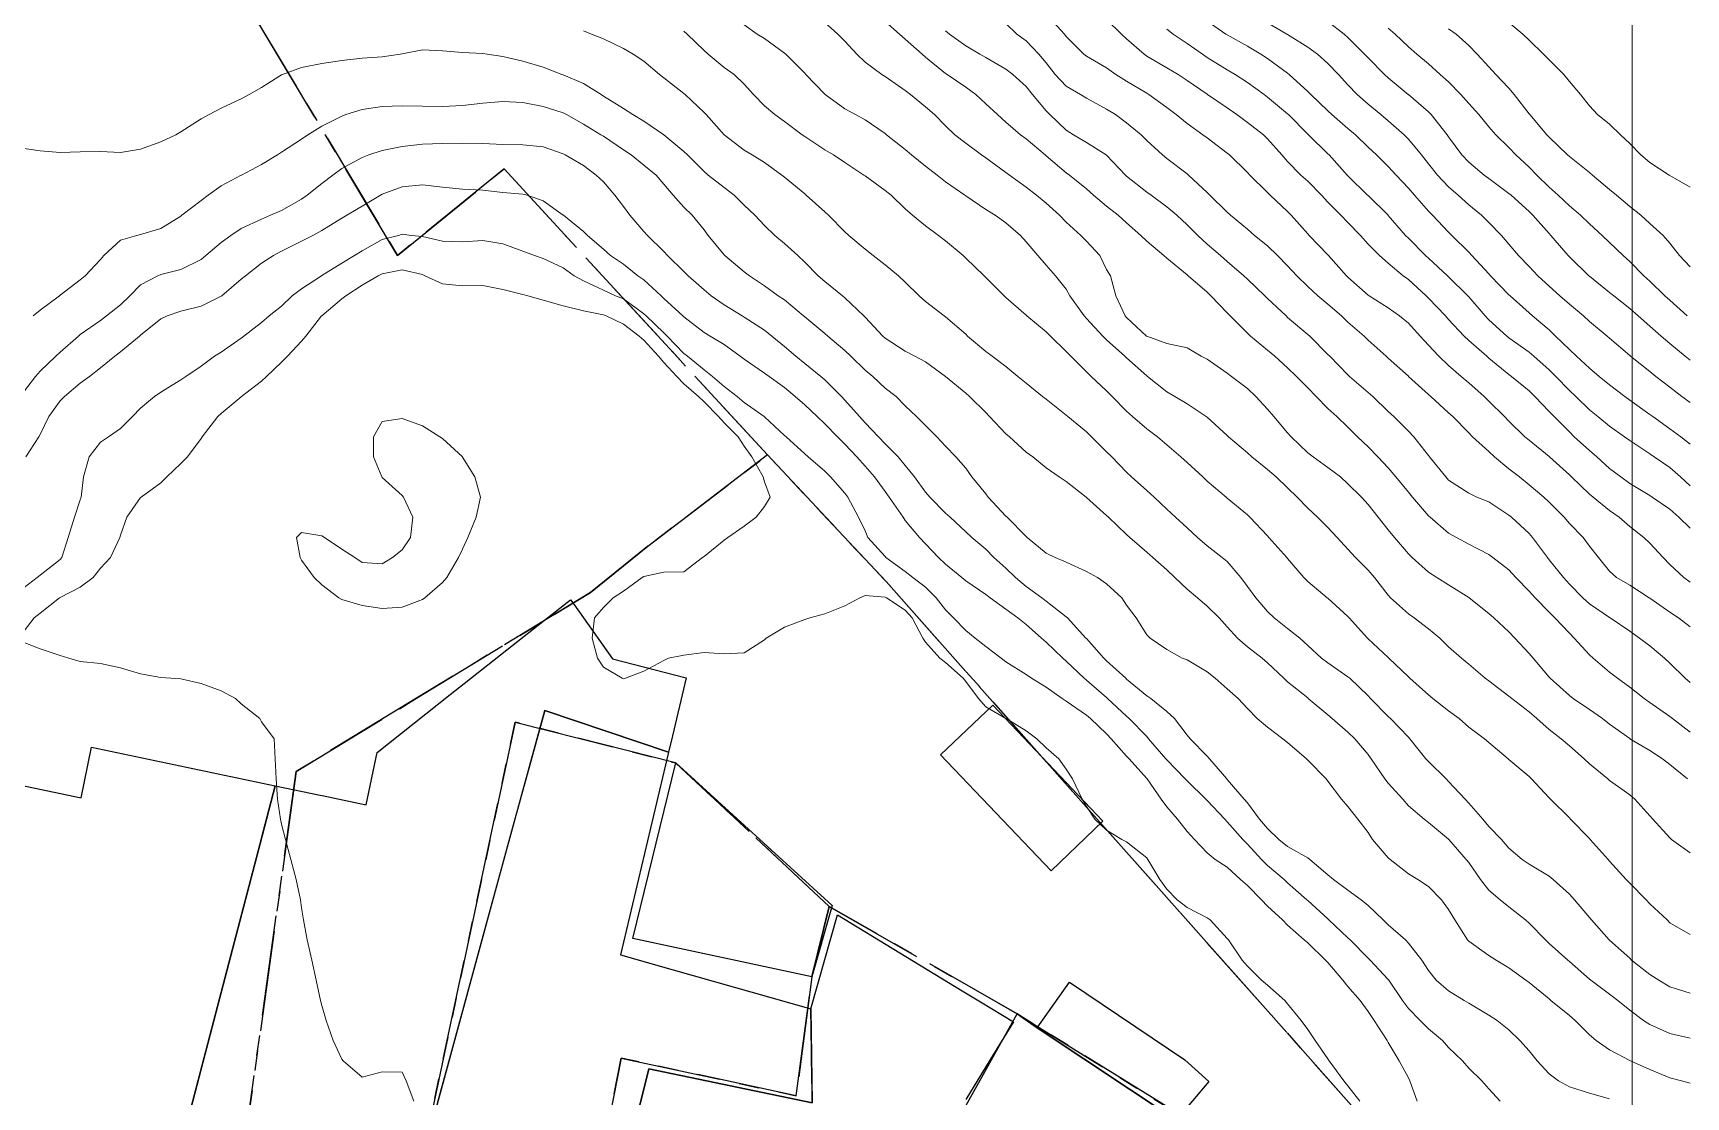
# Model space of a CAD drawing. Header units: centimetres. Extents: x 0 to 642158, y -847 to 649707.
# Drawn here: x 616827.08 to 616868.15, y 621693.85 to 621720.28 of the extents above; entities that cross this region are included whole.
import ezdxf

# ---------------------------------------------------------------- set-up
doc = ezdxf.new("R2010")
doc.units = ezdxf.units.CM
doc.header["$MEASUREMENT"] = 0
doc.linetypes.add('CENTERX2', pattern=[4, 2.5, -0.5, 0.5, -0.5])
doc.layers.add('MEV_grille', color=254, linetype='Continuous', lineweight=9)
doc.layers.add('WAL_topographie 0.5', color=253, linetype='Continuous', lineweight=20)
doc.layers.add('SPW_batiments', color=7, linetype='Continuous')
doc.layers.add('SPW_parcellaire cadastral', color=7, linetype='CENTERX2', lineweight=25, true_color=0xff0542)

# ---------------------------------------------------------------- blocks, each defined once
blk = doc.blocks.new('*U112')
at = {"layer": 'MEV_grille', "transparency": 33554687}
blk.add_lwpolyline([(0, 1825.476), (0, -1825.476)], dxfattribs=at)
blk = doc.blocks.new('*U113')
at = {"layer": 'MEV_grille', "color": 0, "linetype": 'ByBlock', "lineweight": -2, "transparency": 16777216}
blk.add_blockref('*U112', (1500, 0), dxfattribs=at)

msp = doc.modelspace()

# ---------------------------------------------------------------- linework, layer by layer
at = {"layer": 'SPW_batiments'}
for points in [[(616837.791, 621704.12), (616839.283, 621705.296), (616839.972, 621705.839), (616840.433, 621706.202), (616840.51, 621706.093), (616841.477, 621704.73), (616843.304, 621704.258), (616842.931, 621702.681), (616842.869, 621702.42), (616842.868, 621702.416), (616839.789, 621703.45), (616838.944, 621700.358), (616836.352, 621690.871)], [(616830.605, 621692.074), (616831.849, 621696.829), (616832.709, 621700.115), (616832.742, 621700.242), (616833.093, 621701.583), (616834.212, 621701.349), (616834.261, 621701.339), (616835.35, 621701.11), (616835.623, 621702.411), (616837.442, 621703.845), (616837.791, 621704.12)], [(616842.868, 621702.417), (616841.676, 621697.379), (616842.985, 621697.008), (616846.406, 621696.038), (616846.439, 621693.703), (616842.377, 621694.551), (616841.213, 621689.853), (616839.957, 621690.116), (616836.352, 621690.871), (616837.628, 621695.543), (616838.385, 621698.311), (616839.789, 621703.45), (616842.868, 621702.417)], [(616853.659, 621700.701), (616852.376, 621699.468), (616849.626, 621702.35), (616850.926, 621703.584), (616853.659, 621700.701)], [(616832.767, 621700.338), (616831.294, 621694.706), (616830.605, 621692.074), (616826.52, 621692.93), (616817.399, 621694.842), (616819.148, 621703.191), (616828.269, 621701.28), (616828.532, 621702.538), (616833.093, 621701.583), (616832.767, 621700.338)], [(616846.935, 621698.609), (616846.427, 621696.834), (616841.977, 621697.784), (616843.045, 621702.149), (616846.935, 621698.609)], [(616841.741, 621691.982), (616842.377, 621694.551), (616846.439, 621693.703), (616846.433, 621694.111), (616846.431, 621694.228), (616846.421, 621694.983), (616846.406, 621696.038), (616847.069, 621698.379), (616850.167, 621696.488), (616850.615, 621696.215), (616851.437, 621695.714), (616850.854, 621694.767), (616850.251, 621693.787)], [(616855.694, 621694.777), (616856.294, 621694.235), (616855.483, 621693.271), (616852.027, 621695.568), (616852.827, 621696.701), (616855.694, 621694.777)], [(616852.027, 621695.568), (616855.483, 621693.271), (616854.723, 621692.369), (616852.427, 621693.351), (616852.144, 621692.385), (616849.86, 621692.917), (616851.527, 621695.918), (616852.027, 621695.568)]]:
    msp.add_lwpolyline(points, dxfattribs=at)
at = {"layer": 'SPW_parcellaire cadastral'}
for points in [[(616832.229, 621691.909), (616820.011, 621694.313), (616807.906, 621696.915), (616809.227, 621732.234), (616828.226, 621727.97), (616836.133, 621714.753), (616838.782, 621716.903), (616845.324, 621709.799), (616842.355, 621707.528), (616840.926, 621706.383), (616836.606, 621703.754), (616833.615, 621701.934), (616832.229, 621691.909)], [(617026.55, 621695.517), (617027.04, 621693.245), (617027.56, 621690.821), (617028.977, 621680.686), (617026.486, 621672.168), (617025.539, 621667.29), (617024.22, 621660.497), (617023.1, 621654.723), (617022.671, 621652.516), (616942.551, 621668.867), (616865.054, 621684.753), (616865.536, 621687.229), (616848.273, 621706.653), (616845.324, 621709.799), (616838.782, 621716.903), (616836.133, 621714.753), (616828.226, 621727.97), (616809.227, 621732.234)], [(616832.229, 621691.909), (616833.615, 621701.934), (616836.606, 621703.754), (616840.926, 621706.383), (616842.355, 621707.528), (616845.324, 621709.799), (616848.273, 621706.653), (616865.536, 621687.229), (616851.527, 621695.917), (616846.86, 621698.584), (616843.043, 621702.149), (616839.056, 621703.161), (616836.429, 621690.879), (616832.229, 621691.909)], [(616846.86, 621698.584), (616846.427, 621696.833), (616846.042, 621693.882), (616841.688, 621694.815), (616840.737, 621690.001), (616836.429, 621690.879), (616839.056, 621703.161), (616843.043, 621702.149), (616846.86, 621698.584)], [(616846.86, 621698.584), (616851.527, 621695.917), (616865.536, 621687.229), (616865.054, 621684.753), (616848.709, 621688.375), (616840.737, 621690.001), (616841.688, 621694.815), (616846.042, 621693.882), (616846.427, 621696.833), (616846.86, 621698.584)]]:
    msp.add_lwpolyline(points, dxfattribs=at)
at = {"layer": 'WAL_topographie 0.5'}
for points in [[(616868.25, 621702.913), (616867.816, 621703.25), (616867.75, 621703.301), (616867.25, 621703.652), (616867.108, 621703.75), (616866.75, 621704.027), (616866.449, 621704.25), (616866.25, 621704.401), (616865.838, 621704.75), (616865.75, 621704.831), (616865.372, 621705.25), (616865.25, 621705.371), (616864.89, 621705.75), (616864.75, 621705.892), (616864.4, 621706.25), (616864.25, 621706.414), (616863.92, 621706.75), (616863.75, 621706.94), (616863.352, 621707.25), (616863.25, 621707.324), (616862.75, 621707.582), (616862.444, 621707.75), (616862.25, 621707.853), (616861.789, 621708.25), (616861.75, 621708.287), (616861.353, 621708.75), (616861.25, 621708.875), (616860.939, 621709.25), (616860.75, 621709.475), (616860.489, 621709.75), (616860.25, 621709.997), (616859.986, 621710.25), (616859.75, 621710.491), (616859.469, 621710.75), (616859.25, 621710.948), (616858.957, 621711.25), (616858.75, 621711.464), (616858.472, 621711.75), (616858.25, 621711.963), (616857.928, 621712.25), (616857.75, 621712.4), (616857.33, 621712.75), (616857.25, 621712.824), (616856.826, 621713.25), (616856.75, 621713.329), (616856.343, 621713.75), (616856.25, 621713.837), (616855.775, 621714.25), (616855.75, 621714.271), (616855.25, 621714.686), (616855.173, 621714.75), (616854.75, 621715.111), (616854.602, 621715.25), (616854.25, 621715.562), (616854.043, 621715.75), (616853.75, 621715.98), (616853.424, 621716.25), (616853.25, 621716.404), (616852.831, 621716.75), (616852.75, 621716.807), (616852.25, 621717.23), (616852.225, 621717.25), (616851.75, 621717.646), (616851.61, 621717.75), (616851.25, 621718.061), (616851.038, 621718.25), (616850.75, 621718.522), (616850.506, 621718.75), (616850.25, 621718.934), (616849.787, 621719.25), (616849.75, 621719.273), (616849.25, 621719.68), (616849.168, 621719.75), (616848.75, 621720.127), (616848.605, 621720.25), (616848.25, 621720.565)], [(616868.25, 621706.641), (616868.091, 621706.75), (616867.75, 621707.073), (616867.582, 621707.25), (616867.25, 621707.605), (616867.101, 621707.75), (616866.75, 621708.023), (616866.487, 621708.25), (616866.25, 621708.421), (616865.841, 621708.75), (616865.75, 621708.827), (616865.306, 621709.25), (616865.25, 621709.304), (616864.76, 621709.75), (616864.75, 621709.76), (616864.25, 621710.165), (616864.147, 621710.25), (616863.75, 621710.637), (616863.642, 621710.75), (616863.25, 621711.135), (616863.13, 621711.25), (616862.75, 621711.588), (616862.564, 621711.75), (616862.25, 621712.018), (616862.004, 621712.25), (616861.75, 621712.525), (616861.544, 621712.75), (616861.25, 621713.07), (616861.031, 621713.25), (616860.75, 621713.448), (616860.272, 621713.75), (616860.25, 621713.765), (616859.75, 621714.213), (616859.712, 621714.25), (616859.269, 621714.75), (616859.25, 621714.771), (616858.789, 621715.25), (616858.75, 621715.291), (616858.338, 621715.75), (616858.25, 621715.842), (616857.819, 621716.25), (616857.75, 621716.314), (616857.311, 621716.75), (616857.25, 621716.816), (616856.804, 621717.25), (616856.75, 621717.295), (616856.25, 621717.672), (616856.146, 621717.75), (616855.75, 621718.028), (616855.483, 621718.25), (616855.25, 621718.43), (616854.803, 621718.75), (616854.75, 621718.782), (616854.25, 621719.082), (616853.98, 621719.25), (616853.75, 621719.41), (616853.25, 621719.701), (616853.186, 621719.75), (616852.75, 621720.192), (616852.707, 621720.25), (616852.25, 621720.744)], [(616868.25, 621707.976), (616867.971, 621708.25), (616867.75, 621708.448), (616867.309, 621708.75), (616867.25, 621708.79), (616866.75, 621709.092), (616866.527, 621709.25), (616866.25, 621709.463), (616865.936, 621709.75), (616865.75, 621709.905), (616865.374, 621710.25), (616865.25, 621710.368), (616864.872, 621710.75), (616864.75, 621710.878), (616864.391, 621711.25), (616864.25, 621711.386), (616863.809, 621711.75), (616863.75, 621711.793), (616863.25, 621712.203), (616863.198, 621712.25), (616862.75, 621712.643), (616862.635, 621712.75), (616862.25, 621713.165), (616862.175, 621713.25), (616861.75, 621713.694), (616861.693, 621713.75), (616861.25, 621714.156), (616861.124, 621714.25), (616860.75, 621714.559), (616860.529, 621714.75), (616860.25, 621715.035), (616860.059, 621715.25), (616859.75, 621715.571), (616859.572, 621715.75), (616859.25, 621716.079), (616859.094, 621716.25), (616858.75, 621716.596), (616858.579, 621716.75), (616858.25, 621717.09), (616858.108, 621717.25), (616857.75, 621717.653), (616857.648, 621717.75), (616857.25, 621718.055), (616856.989, 621718.25), (616856.75, 621718.421), (616856.263, 621718.75), (616856.25, 621718.758), (616855.75, 621719.102), (616855.527, 621719.25), (616855.25, 621719.416), (616854.75, 621719.706), (616854.687, 621719.75), (616854.25, 621720.137), (616854.123, 621720.25), (616853.75, 621720.616)], [(616868.25, 621710.066), (616868.018, 621710.25), (616867.75, 621710.449), (616867.326, 621710.75), (616867.25, 621710.806), (616866.75, 621711.162), (616866.628, 621711.25), (616866.25, 621711.536), (616865.992, 621711.75), (616865.75, 621711.954), (616865.427, 621712.25), (616865.25, 621712.415), (616864.91, 621712.75), (616864.75, 621712.902), (616864.334, 621713.25), (616864.25, 621713.324), (616863.777, 621713.75), (616863.75, 621713.775), (616863.293, 621714.25), (616863.25, 621714.297), (616862.827, 621714.75), (616862.75, 621714.834), (616862.334, 621715.25), (616862.25, 621715.333), (616861.85, 621715.75), (616861.75, 621715.853), (616861.403, 621716.25), (616861.25, 621716.426), (616860.946, 621716.75), (616860.75, 621716.964), (616860.456, 621717.25), (616860.25, 621717.443), (616859.935, 621717.75), (616859.75, 621717.906), (616859.352, 621718.25), (616859.25, 621718.346), (616858.828, 621718.75), (616858.75, 621718.829), (616858.285, 621719.25), (616858.25, 621719.278), (616857.75, 621719.645), (616857.588, 621719.75), (616857.25, 621719.952), (616856.75, 621720.23), (616856.717, 621720.25), (616856.25, 621720.568)], [(616868.25, 621712.153), (616868.131, 621712.25), (616867.75, 621712.567), (616867.532, 621712.75), (616867.25, 621712.996), (616866.96, 621713.25), (616866.75, 621713.432), (616866.353, 621713.75), (616866.25, 621713.836), (616865.75, 621714.24), (616865.738, 621714.25), (616865.25, 621714.719), (616865.221, 621714.75), (616864.792, 621715.25), (616864.75, 621715.294), (616864.341, 621715.75), (616864.25, 621715.843), (616863.801, 621716.25), (616863.75, 621716.294), (616863.25, 621716.664), (616863.136, 621716.75), (616862.75, 621717.069), (616862.577, 621717.25), (616862.25, 621717.702), (616862.218, 621717.75), (616861.817, 621718.25), (616861.75, 621718.316), (616861.25, 621718.747), (616861.247, 621718.75), (616860.75, 621719.167), (616860.658, 621719.25), (616860.25, 621719.657), (616860.162, 621719.75), (616859.75, 621720.165), (616859.653, 621720.25), (616859.25, 621720.564)], [(616868.25, 621696.43), (616867.75, 621696.588), (616867.47, 621696.75), (616867.25, 621696.891), (616866.796, 621697.25), (616866.75, 621697.298), (616866.25, 621697.743), (616866.242, 621697.75), (616865.797, 621698.25), (616865.75, 621698.305), (616865.382, 621698.75), (616865.25, 621698.891), (616864.846, 621699.25), (616864.75, 621699.335), (616864.25, 621699.636), (616864.077, 621699.75), (616863.75, 621700.027), (616863.568, 621700.25), (616863.25, 621700.569), (616863.099, 621700.75), (616862.75, 621701.152), (616862.658, 621701.25), (616862.25, 621701.688), (616862.186, 621701.75), (616861.75, 621702.181), (616861.685, 621702.25), (616861.285, 621702.75), (616861.25, 621702.786), (616860.806, 621703.25), (616860.75, 621703.302), (616860.311, 621703.75), (616860.25, 621703.817), (616859.793, 621704.25), (616859.75, 621704.285), (616859.25, 621704.633), (616859.092, 621704.75), (616858.75, 621705.065), (616858.554, 621705.25), (616858.25, 621705.491), (616857.919, 621705.75), (616857.75, 621705.907), (616857.457, 621706.25), (616857.25, 621706.526), (616857.085, 621706.75), (616856.75, 621707.147), (616856.626, 621707.25), (616856.25, 621707.54), (616856.008, 621707.75), (616855.75, 621707.984), (616855.467, 621708.25), (616855.25, 621708.454), (616854.93, 621708.75), (616854.75, 621708.911), (616854.374, 621709.25), (616854.25, 621709.368), (616853.879, 621709.75), (616853.75, 621709.878), (616853.374, 621710.25), (616853.25, 621710.37), (616852.789, 621710.75), (616852.75, 621710.783), (616852.25, 621711.18), (616852.159, 621711.25), (616851.75, 621711.581), (616851.547, 621711.75), (616851.25, 621711.993), (616850.905, 621712.25), (616850.75, 621712.366), (616850.297, 621712.75), (616850.25, 621712.794), (616849.75, 621713.227), (616849.714, 621713.25), (616849.25, 621713.607), (616849.091, 621713.75), (616848.75, 621714.085), (616848.584, 621714.25), (616848.25, 621714.52), (616847.951, 621714.75), (616847.75, 621714.907), (616847.346, 621715.25), (616847.25, 621715.343), (616846.845, 621715.75), (616846.75, 621715.835), (616846.289, 621716.25), (616846.25, 621716.28), (616845.75, 621716.693), (616845.679, 621716.75), (616845.25, 621717.063), (616844.948, 621717.25), (616844.75, 621717.371), (616844.25, 621717.746), (616844.246, 621717.75), (616843.803, 621718.25), (616843.75, 621718.307), (616843.282, 621718.75), (616843.25, 621718.777), (616842.75, 621719.164), (616842.639, 621719.25), (616842.25, 621719.575), (616841.984, 621719.75), (616841.75, 621719.894), (616841.25, 621720.131), (616840.953, 621720.25), (616840.75, 621720.333)], [(616868.25, 621697.883), (616867.75, 621698.175), (616867.681, 621698.25), (616867.25, 621698.65), (616867.16, 621698.75), (616866.75, 621699.159), (616866.662, 621699.25), (616866.25, 621699.708), (616866.211, 621699.75), (616865.769, 621700.25), (616865.75, 621700.27), (616865.281, 621700.75), (616865.25, 621700.781), (616864.778, 621701.25), (616864.75, 621701.281), (616864.306, 621701.75), (616864.25, 621701.807), (616863.75, 621702.232), (616863.729, 621702.25), (616863.25, 621702.654), (616863.138, 621702.75), (616862.75, 621703.037), (616862.509, 621703.25), (616862.25, 621703.44), (616861.858, 621703.75), (616861.75, 621703.838), (616861.286, 621704.25), (616861.25, 621704.285), (616860.767, 621704.75), (616860.75, 621704.765), (616860.25, 621705.233), (616860.231, 621705.25), (616859.781, 621705.75), (616859.75, 621705.787), (616859.25, 621706.237), (616859.232, 621706.25), (616858.75, 621706.658), (616858.655, 621706.75), (616858.25, 621707.228), (616858.231, 621707.25), (616857.782, 621707.75), (616857.75, 621707.785), (616857.312, 621708.25), (616857.25, 621708.31), (616856.75, 621708.725), (616856.72, 621708.75), (616856.25, 621709.15), (616856.147, 621709.25), (616855.75, 621709.614), (616855.599, 621709.75), (616855.25, 621710.052), (616855.018, 621710.25), (616854.75, 621710.445), (616854.395, 621710.75), (616854.25, 621710.882), (616853.892, 621711.25), (616853.75, 621711.393), (616853.366, 621711.75), (616853.25, 621711.858), (616852.859, 621712.25), (616852.75, 621712.367), (616852.361, 621712.75), (616852.25, 621712.855), (616851.773, 621713.25), (616851.75, 621713.271), (616851.25, 621713.71), (616851.207, 621713.75), (616850.75, 621714.207), (616850.706, 621714.25), (616850.25, 621714.688), (616850.184, 621714.75), (616849.75, 621715.114), (616849.577, 621715.25), (616849.25, 621715.488), (616848.926, 621715.75), (616848.75, 621715.908), (616848.395, 621716.25), (616848.25, 621716.368), (616847.75, 621716.729), (616847.722, 621716.75), (616847.25, 621717.062), (616846.962, 621717.25), (616846.75, 621717.379), (616846.25, 621717.707), (616846.191, 621717.75), (616845.75, 621718.076), (616845.504, 621718.25), (616845.25, 621718.47), (616844.98, 621718.75), (616844.75, 621719.011), (616844.495, 621719.25), (616844.25, 621719.423), (616843.85, 621719.75), (616843.75, 621719.842), (616843.329, 621720.25), (616843.25, 621720.326)], [(616868.25, 621699.911), (616867.792, 621700.25), (616867.75, 621700.286), (616867.328, 621700.75), (616867.25, 621700.837), (616866.88, 621701.25), (616866.75, 621701.357), (616866.25, 621701.714), (616866.206, 621701.75), (616865.75, 621702.123), (616865.617, 621702.25), (616865.25, 621702.569), (616865.047, 621702.75), (616864.75, 621702.98), (616864.441, 621703.25), (616864.25, 621703.416), (616863.817, 621703.75), (616863.75, 621703.806), (616863.25, 621704.183), (616863.16, 621704.25), (616862.75, 621704.605), (616862.574, 621704.75), (616862.25, 621705.03), (616862.029, 621705.25), (616861.75, 621705.478), (616861.391, 621705.75), (616861.25, 621705.848), (616860.808, 621706.25), (616860.75, 621706.314), (616860.406, 621706.75), (616860.25, 621706.936), (616859.938, 621707.25), (616859.75, 621707.459), (616859.478, 621707.75), (616859.25, 621707.992), (616858.994, 621708.25), (616858.75, 621708.479), (616858.486, 621708.75), (616858.25, 621708.977), (616857.965, 621709.25), (616857.75, 621709.44), (616857.363, 621709.75), (616857.25, 621709.849), (616856.78, 621710.25), (616856.75, 621710.28), (616856.25, 621710.733), (616856.229, 621710.75), (616855.75, 621711.068), (616855.449, 621711.25), (616855.25, 621711.366), (616854.767, 621711.75), (616854.75, 621711.762), (616854.25, 621712.209), (616854.206, 621712.25), (616853.75, 621712.657), (616853.655, 621712.75), (616853.25, 621713.187), (616853.191, 621713.25), (616852.838, 621713.75), (616852.75, 621713.913), (616852.482, 621714.25), (616852.25, 621714.515), (616852.042, 621714.75), (616851.75, 621715.095), (616851.609, 621715.25), (616851.25, 621715.563), (616850.987, 621715.75), (616850.75, 621715.898), (616850.25, 621716.233), (616850.226, 621716.25), (616849.75, 621716.584), (616849.541, 621716.75), (616849.25, 621716.969), (616848.902, 621717.25), (616848.75, 621717.384), (616848.285, 621717.75), (616848.25, 621717.78), (616847.75, 621718.124), (616847.513, 621718.25), (616847.25, 621718.393), (616846.76, 621718.75), (616846.75, 621718.759), (616846.279, 621719.25), (616846.25, 621719.279), (616845.785, 621719.75), (616845.75, 621719.778), (616845.25, 621720.139), (616845.068, 621720.25), (616844.75, 621720.483)], [(616868.182, 621701.75), (616867.75, 621702.113), (616867.562, 621702.25), (616867.25, 621702.455), (616866.755, 621702.75), (616866.75, 621702.753), (616866.25, 621703.113), (616866.073, 621703.25), (616865.75, 621703.476), (616865.348, 621703.75), (616865.25, 621703.825), (616864.777, 621704.25), (616864.75, 621704.281), (616864.35, 621704.75), (616864.25, 621704.867), (616863.899, 621705.25), (616863.75, 621705.402), (616863.371, 621705.75), (616863.25, 621705.858), (616862.765, 621706.25), (616862.75, 621706.261), (616862.25, 621706.568), (616861.955, 621706.75), (616861.75, 621706.884), (616861.344, 621707.25), (616861.25, 621707.343), (616860.903, 621707.75), (616860.75, 621707.941), (616860.503, 621708.25), (616860.25, 621708.565), (616860.087, 621708.75), (616859.75, 621709.084), (616859.56, 621709.25), (616859.25, 621709.483), (616858.883, 621709.75), (616858.75, 621709.853), (616858.335, 621710.25), (616858.25, 621710.35), (616857.908, 621710.75), (616857.75, 621710.936), (616857.462, 621711.25), (616857.25, 621711.449), (616856.858, 621711.75), (616856.75, 621711.831), (616856.25, 621712.174), (616856.103, 621712.25), (616855.75, 621712.46), (616855.25, 621712.569), (616854.75, 621712.746), (616854.745, 621712.75), (616854.25, 621713.213), (616854.214, 621713.25), (616853.98, 621713.75), (616853.85, 621714.25), (616853.75, 621714.401), (616853.582, 621714.75), (616853.25, 621715.11), (616853.11, 621715.25), (616852.75, 621715.579), (616852.583, 621715.75), (616852.25, 621716.053), (616852.011, 621716.25), (616851.75, 621716.451), (616851.335, 621716.75), (616851.25, 621716.813), (616850.75, 621717.175), (616850.64, 621717.25), (616850.25, 621717.538), (616849.98, 621717.75), (616849.75, 621717.975), (616849.479, 621718.25), (616849.25, 621718.441), (616848.875, 621718.75), (616848.75, 621718.847), (616848.25, 621719.198), (616848.166, 621719.25), (616847.75, 621719.556), (616847.546, 621719.75), (616847.25, 621720.077), (616847.077, 621720.25), (616846.75, 621720.537)], [(616868.25, 621704.142), (616868.129, 621704.25), (616867.75, 621704.627), (616867.615, 621704.75), (616867.25, 621705.053), (616866.991, 621705.25), (616866.75, 621705.419), (616866.266, 621705.75), (616866.25, 621705.759), (616865.75, 621706.099), (616865.586, 621706.25), (616865.25, 621706.59), (616865.102, 621706.75), (616864.75, 621707.193), (616864.705, 621707.25), (616864.334, 621707.75), (616864.25, 621707.844), (616863.814, 621708.25), (616863.75, 621708.304), (616863.25, 621708.631), (616862.954, 621708.75), (616862.75, 621708.846), (616862.25, 621709.175), (616862.179, 621709.25), (616861.774, 621709.75), (616861.75, 621709.781), (616861.389, 621710.25), (616861.25, 621710.391), (616860.888, 621710.75), (616860.75, 621710.878), (616860.364, 621711.25), (616860.25, 621711.351), (616859.79, 621711.75), (616859.75, 621711.788), (616859.295, 621712.25), (616859.25, 621712.295), (616858.798, 621712.75), (616858.75, 621712.793), (616858.25, 621713.215), (616858.21, 621713.25), (616857.75, 621713.681), (616857.681, 621713.75), (616857.25, 621714.166), (616857.162, 621714.25), (616856.75, 621714.602), (616856.579, 621714.75), (616856.25, 621715.036), (616856.019, 621715.25), (616855.75, 621715.517), (616855.496, 621715.75), (616855.25, 621715.962), (616854.86, 621716.25), (616854.75, 621716.328), (616854.25, 621716.725), (616854.223, 621716.75), (616853.75, 621717.243), (616853.741, 621717.25), (616853.25, 621717.555), (616852.93, 621717.75), (616852.75, 621717.867), (616852.343, 621718.25), (616852.25, 621718.341), (616851.908, 621718.75), (616851.75, 621718.952), (616851.424, 621719.25), (616851.25, 621719.378), (616850.75, 621719.666), (616850.602, 621719.75), (616850.25, 621719.961), (616849.85, 621720.25), (616849.75, 621720.332)], [(616868.25, 621705.525), (616867.963, 621705.75), (616867.75, 621705.895), (616867.25, 621706.239), (616867.232, 621706.25), (616866.75, 621706.566), (616866.425, 621706.75), (616866.25, 621706.912), (616865.972, 621707.25), (616865.75, 621707.536), (616865.594, 621707.75), (616865.25, 621708.097), (616865.121, 621708.25), (616864.75, 621708.627), (616864.619, 621708.75), (616864.25, 621709.059), (616864.008, 621709.25), (616863.75, 621709.45), (616863.392, 621709.75), (616863.25, 621709.88), (616862.844, 621710.25), (616862.75, 621710.347), (616862.355, 621710.75), (616862.25, 621710.847), (616861.809, 621711.25), (616861.75, 621711.303), (616861.257, 621711.75), (616861.25, 621711.756), (616860.75, 621712.201), (616860.696, 621712.25), (616860.25, 621712.652), (616860.148, 621712.75), (616859.75, 621713.095), (616859.585, 621713.25), (616859.25, 621713.546), (616859.004, 621713.75), (616858.75, 621713.985), (616858.476, 621714.25), (616858.25, 621714.491), (616857.995, 621714.75), (616857.75, 621714.988), (616857.43, 621715.25), (616857.25, 621715.402), (616856.832, 621715.75), (616856.75, 621715.826), (616856.318, 621716.25), (616856.25, 621716.316), (616855.787, 621716.75), (616855.75, 621716.781), (616855.25, 621717.162), (616855.138, 621717.25), (616854.75, 621717.605), (616854.609, 621717.75), (616854.25, 621718.047), (616853.971, 621718.25), (616853.75, 621718.388), (616853.25, 621718.662), (616853.104, 621718.75), (616852.75, 621718.958), (616852.477, 621719.25), (616852.25, 621719.534), (616852.066, 621719.75), (616851.75, 621720.081), (616851.525, 621720.25), (616851.25, 621720.51)], [(616868.25, 621709.03), (616868.011, 621709.25), (616867.75, 621709.482), (616867.359, 621709.75), (616867.25, 621709.824), (616866.75, 621710.153), (616866.621, 621710.25), (616866.25, 621710.514), (616865.956, 621710.75), (616865.75, 621710.921), (616865.413, 621711.25), (616865.25, 621711.402), (616864.912, 621711.75), (616864.75, 621711.914), (616864.371, 621712.25), (616864.25, 621712.352), (616863.75, 621712.709), (616863.699, 621712.75), (616863.25, 621713.157), (616863.16, 621713.25), (616862.75, 621713.726), (616862.728, 621713.75), (616862.25, 621714.221), (616862.219, 621714.25), (616861.75, 621714.685), (616861.679, 621714.75), (616861.25, 621715.179), (616861.179, 621715.25), (616860.75, 621715.747), (616860.747, 621715.75), (616860.25, 621716.239), (616860.238, 621716.25), (616859.75, 621716.729), (616859.731, 621716.75), (616859.279, 621717.25), (616859.25, 621717.278), (616858.77, 621717.75), (616858.75, 621717.769), (616858.274, 621718.25), (616858.25, 621718.272), (616857.75, 621718.685), (616857.663, 621718.75), (616857.25, 621719.052), (616856.949, 621719.25), (616856.75, 621719.367), (616856.25, 621719.672), (616856.135, 621719.75), (616855.75, 621720.015), (616855.404, 621720.25), (616855.25, 621720.371)], [(616868.25, 621711.102), (616868.046, 621711.25), (616867.75, 621711.477), (616867.401, 621711.75), (616867.25, 621711.872), (616866.773, 621712.25), (616866.75, 621712.269), (616866.25, 621712.699), (616866.19, 621712.75), (616865.75, 621713.114), (616865.6, 621713.25), (616865.25, 621713.543), (616865.017, 621713.75), (616864.75, 621713.99), (616864.465, 621714.25), (616864.25, 621714.479), (616863.99, 621714.75), (616863.75, 621715.035), (616863.568, 621715.25), (616863.25, 621715.568), (616863.064, 621715.75), (616862.75, 621716.012), (616862.487, 621716.25), (616862.25, 621716.458), (616861.972, 621716.75), (616861.75, 621717.028), (616861.573, 621717.25), (616861.25, 621717.643), (616861.144, 621717.75), (616860.75, 621718.097), (616860.567, 621718.25), (616860.25, 621718.514), (616859.981, 621718.75), (616859.75, 621718.988), (616859.51, 621719.25), (616859.25, 621719.519), (616858.991, 621719.75), (616858.75, 621719.928), (616858.25, 621720.237), (616858.229, 621720.25), (616857.75, 621720.533)], [(616868.177, 621713.25), (616867.75, 621713.638), (616867.626, 621713.75), (616867.25, 621714.112), (616867.1, 621714.25), (616866.75, 621714.602), (616866.588, 621714.75), (616866.25, 621715.078), (616866.066, 621715.25), (616865.75, 621715.536), (616865.524, 621715.75), (616865.25, 621715.987), (616864.97, 621716.25), (616864.75, 621716.449), (616864.444, 621716.75), (616864.25, 621716.944), (616863.922, 621717.25), (616863.75, 621717.432), (616863.423, 621717.75), (616863.25, 621717.948), (616863.002, 621718.25), (616862.75, 621718.527), (616862.552, 621718.75), (616862.25, 621719.062), (616862.043, 621719.25), (616861.75, 621719.513), (616861.464, 621719.75), (616861.25, 621719.931), (616860.918, 621720.25), (616860.75, 621720.401)], [(616868.25, 621714.466), (616867.991, 621714.75), (616867.75, 621715.06), (616867.585, 621715.25), (616867.25, 621715.549), (616867.025, 621715.75), (616866.75, 621715.969), (616866.419, 621716.25), (616866.25, 621716.393), (616865.823, 621716.75), (616865.75, 621716.811), (616865.25, 621717.209), (616865.205, 621717.25), (616864.75, 621717.688), (616864.692, 621717.75), (616864.268, 621718.25), (616864.25, 621718.274), (616863.883, 621718.75), (616863.75, 621718.904), (616863.425, 621719.25), (616863.25, 621719.438), (616862.963, 621719.75), (616862.75, 621719.97), (616862.434, 621720.25), (616862.25, 621720.381)], [(616868.25, 621716.448), (616867.75, 621716.74), (616867.733, 621716.75), (616867.25, 621717.063), (616867.028, 621717.25), (616866.75, 621717.531), (616866.52, 621717.75), (616866.25, 621718.011), (616865.947, 621718.25), (616865.75, 621718.468), (616865.531, 621718.75), (616865.25, 621719.075), (616865.113, 621719.25), (616864.75, 621719.609), (616864.612, 621719.75), (616864.25, 621720.098), (616864.098, 621720.25), (616863.75, 621720.54)], [(616868.25, 621695.315), (616867.75, 621695.427), (616867.25, 621695.653), (616867.096, 621695.75), (616866.75, 621696.004), (616866.456, 621696.25), (616866.25, 621696.402), (616865.781, 621696.75), (616865.75, 621696.773), (616865.25, 621697.213), (616865.209, 621697.25), (616864.75, 621697.665), (616864.654, 621697.75), (616864.25, 621698.165), (616864.158, 621698.25), (616863.75, 621698.573), (616863.534, 621698.75), (616863.25, 621698.987), (616863.046, 621699.25), (616862.75, 621699.674), (616862.689, 621699.75), (616862.253, 621700.25), (616862.25, 621700.253), (616861.75, 621700.666), (616861.64, 621700.75), (616861.25, 621701.086), (616861.114, 621701.25), (616860.75, 621701.646), (616860.668, 621701.75), (616860.326, 621702.25), (616860.25, 621702.355), (616859.916, 621702.75), (616859.75, 621702.913), (616859.356, 621703.25), (616859.25, 621703.339), (616858.764, 621703.75), (616858.75, 621703.761), (616858.25, 621704.162), (616858.157, 621704.25), (616857.75, 621704.635), (616857.616, 621704.75), (616857.25, 621705.028), (616857.004, 621705.25), (616856.75, 621705.531), (616856.545, 621705.75), (616856.25, 621706.044), (616856.01, 621706.25), (616855.75, 621706.467), (616855.449, 621706.75), (616855.25, 621706.948), (616854.901, 621707.25), (616854.75, 621707.386), (616854.325, 621707.75), (616854.25, 621707.822), (616853.798, 621708.25), (616853.75, 621708.295), (616853.25, 621708.743), (616853.24, 621708.75), (616852.75, 621709.142), (616852.575, 621709.25), (616852.25, 621709.475), (616851.915, 621709.75), (616851.75, 621709.863), (616851.341, 621710.25), (616851.25, 621710.325), (616850.845, 621710.75), (616850.75, 621710.848), (616850.344, 621711.25), (616850.25, 621711.328), (616849.75, 621711.746), (616849.746, 621711.75), (616849.25, 621712.111), (616848.988, 621712.25), (616848.75, 621712.372), (616848.25, 621712.695), (616848.188, 621712.75), (616847.75, 621713.219), (616847.721, 621713.25), (616847.25, 621713.7), (616847.189, 621713.75), (616846.75, 621714.103), (616846.585, 621714.25), (616846.25, 621714.584), (616846.078, 621714.75), (616845.75, 621715.053), (616845.508, 621715.25), (616845.25, 621715.495), (616845.009, 621715.75), (616844.75, 621716.002), (616844.496, 621716.25), (616844.25, 621716.438), (616843.854, 621716.75), (616843.75, 621716.835), (616843.335, 621717.25), (616843.25, 621717.336), (616842.75, 621717.747), (616842.746, 621717.75), (616842.25, 621718.09), (616841.982, 621718.25), (616841.75, 621718.402), (616841.25, 621718.712), (616841.189, 621718.75), (616840.75, 621719.025), (616840.25, 621719.239), (616840.218, 621719.25), (616839.75, 621719.43), (616839.25, 621719.582), (616838.75, 621719.696), (616838.356, 621719.75), (616838.25, 621719.768), (616837.75, 621719.793), (616837.25, 621719.839), (616836.75, 621719.859), (616836.25, 621719.759), (616836.2, 621719.75), (616835.75, 621719.688), (616835.25, 621719.655), (616834.75, 621719.596), (616834.25, 621719.52), (616833.75, 621719.425), (616833.278, 621719.25), (616833.25, 621719.236), (616832.75, 621718.928), (616832.445, 621718.75), (616832.25, 621718.641), (616831.75, 621718.407), (616831.453, 621718.25), (616831.25, 621718.147), (616830.75, 621717.822), (616830.623, 621717.75), (616830.25, 621717.571), (616829.75, 621717.395), (616829.25, 621717.31), (616828.75, 621717.336), (616828.25, 621717.326), (616827.75, 621717.309), (616827.25, 621717.348), (616826.75, 621717.429)], [(616868.25, 621694.191), (616868.034, 621694.25), (616867.75, 621694.324), (616867.25, 621694.531), (616866.772, 621694.75), (616866.75, 621694.761), (616866.25, 621695.022), (616865.916, 621695.25), (616865.75, 621695.396), (616865.397, 621695.75), (616865.25, 621695.876), (616864.794, 621696.25), (616864.75, 621696.285), (616864.25, 621696.691), (616864.166, 621696.75), (616863.75, 621697.057), (616863.429, 621697.25), (616863.25, 621697.364), (616862.75, 621697.718), (616862.723, 621697.75), (616862.401, 621698.25), (616862.25, 621698.509), (616862.072, 621698.75), (616861.75, 621699.078), (616861.483, 621699.25), (616861.25, 621699.39), (616860.8, 621699.75), (616860.75, 621699.794), (616860.355, 621700.25), (616860.25, 621700.421), (616859.993, 621700.75), (616859.75, 621701.066), (616859.588, 621701.25), (616859.25, 621701.698), (616859.206, 621701.75), (616858.75, 621702.218), (616858.718, 621702.25), (616858.25, 621702.654), (616858.133, 621702.75), (616857.75, 621703.035), (616857.497, 621703.25), (616857.25, 621703.503), (616857.021, 621703.75), (616856.75, 621703.991), (616856.453, 621704.25), (616856.25, 621704.414), (616855.75, 621704.706), (616855.633, 621704.75), (616855.25, 621704.965), (616854.832, 621705.25), (616854.75, 621705.329), (616854.486, 621705.75), (616854.25, 621706.067), (616854.132, 621706.25), (616853.75, 621706.597), (616853.523, 621706.75), (616853.25, 621706.903), (616852.75, 621707.132), (616852.473, 621707.25), (616852.25, 621707.362), (616851.782, 621707.75), (616851.75, 621707.775), (616851.279, 621708.25), (616851.25, 621708.276), (616850.808, 621708.75), (616850.75, 621708.831), (616850.404, 621709.25), (616850.25, 621709.466), (616850.005, 621709.75), (616849.75, 621710.015), (616849.535, 621710.25), (616849.25, 621710.532), (616849.03, 621710.75), (616848.75, 621711.021), (616848.52, 621711.25), (616848.25, 621711.459), (616847.941, 621711.75), (616847.75, 621711.906), (616847.393, 621712.25), (616847.25, 621712.394), (616846.824, 621712.75), (616846.75, 621712.814), (616846.25, 621713.225), (616846.223, 621713.25), (616845.75, 621713.65), (616845.594, 621713.75), (616845.25, 621714.001), (616844.878, 621714.25), (616844.75, 621714.345), (616844.264, 621714.75), (616844.25, 621714.765), (616843.855, 621715.25), (616843.75, 621715.385), (616843.453, 621715.75), (616843.25, 621715.948), (616842.981, 621716.25), (616842.75, 621716.526), (616842.558, 621716.75), (616842.25, 621716.993), (616841.936, 621717.25), (616841.75, 621717.375), (616841.25, 621717.712), (616841.187, 621717.75), (616840.75, 621718.015), (616840.329, 621718.25), (616840.25, 621718.293), (616839.75, 621718.456), (616839.25, 621718.549), (616838.75, 621718.575), (616838.25, 621718.531), (616837.75, 621718.475), (616837.25, 621718.45), (616836.75, 621718.457), (616836.25, 621718.469), (616835.75, 621718.449), (616835.25, 621718.375), (616834.852, 621718.25), (616834.75, 621718.215), (616834.25, 621717.966), (616833.905, 621717.75), (616833.75, 621717.643), (616833.25, 621717.314), (616833.148, 621717.25), (616832.75, 621717.01), (616832.254, 621716.75), (616832.25, 621716.748), (616831.75, 621716.484), (616831.431, 621716.25), (616831.25, 621716.117), (616830.773, 621715.75), (616830.75, 621715.732), (616830.25, 621715.424), (616829.75, 621715.274), (616829.657, 621715.25), (616829.25, 621715.133), (616828.835, 621714.75), (616828.75, 621714.655), (616828.373, 621714.25), (616828.25, 621714.146), (616827.75, 621713.763), (616827.733, 621713.75), (616827.25, 621713.39), (616827.075, 621713.25)], [(616866.25, 621693.806), (616865.75, 621693.946), (616865.25, 621694.1), (616864.978, 621694.25), (616864.75, 621694.425), (616864.453, 621694.75), (616864.25, 621694.995), (616864.023, 621695.25), (616863.75, 621695.521), (616863.458, 621695.75), (616863.25, 621695.882), (616862.75, 621696.183), (616862.637, 621696.25), (616862.25, 621696.488), (616861.94, 621696.75), (616861.75, 621696.992), (616861.582, 621697.25), (616861.25, 621697.675), (616861.182, 621697.75), (616860.75, 621698.127), (616860.621, 621698.25), (616860.25, 621698.603), (616860.076, 621698.75), (616859.75, 621698.988), (616859.391, 621699.25), (616859.25, 621699.371), (616858.804, 621699.75), (616858.75, 621699.787), (616858.25, 621700.069), (616858.032, 621700.25), (616857.75, 621700.519), (616857.553, 621700.75), (616857.25, 621701.153), (616857.171, 621701.25), (616856.75, 621701.737), (616856.738, 621701.75), (616856.306, 621702.25), (616856.25, 621702.313), (616855.827, 621702.75), (616855.75, 621702.841), (616855.442, 621703.25), (616855.25, 621703.429), (616854.851, 621703.75), (616854.75, 621703.818), (616854.25, 621704.229), (616854.226, 621704.25), (616853.75, 621704.686), (616853.683, 621704.75), (616853.25, 621705.238), (616853.239, 621705.25), (616852.779, 621705.75), (616852.75, 621705.775), (616852.25, 621706.169), (616852.142, 621706.25), (616851.75, 621706.53), (616851.486, 621706.75), (616851.25, 621706.988), (616850.953, 621707.25), (616850.75, 621707.455), (616850.405, 621707.75), (616850.25, 621707.892), (616849.863, 621708.25), (616849.75, 621708.35), (616849.361, 621708.75), (616849.25, 621708.877), (616848.977, 621709.25), (616848.75, 621709.532), (616848.572, 621709.75), (616848.25, 621710.076), (616848.08, 621710.25), (616847.75, 621710.598), (616847.61, 621710.75), (616847.25, 621711.156), (616847.162, 621711.25), (616846.75, 621711.662), (616846.652, 621711.75), (616846.25, 621712.073), (616846.029, 621712.25), (616845.75, 621712.493), (616845.436, 621712.75), (616845.25, 621712.897), (616844.75, 621713.217), (616844.696, 621713.25), (616844.25, 621713.526), (616843.929, 621713.75), (616843.75, 621713.896), (616843.358, 621714.25), (616843.25, 621714.354), (616842.839, 621714.75), (616842.75, 621714.848), (616842.341, 621715.25), (616842.25, 621715.346), (616841.904, 621715.75), (616841.75, 621715.966), (616841.535, 621716.25), (616841.25, 621716.583), (616841.071, 621716.75), (616840.75, 621716.983), (616840.298, 621717.25), (616840.25, 621717.274), (616839.75, 621717.449), (616839.25, 621717.497), (616838.75, 621717.508), (616838.25, 621717.535), (616837.75, 621717.541), (616837.25, 621717.533), (616836.75, 621717.514), (616836.25, 621717.46), (616835.75, 621717.358), (616835.419, 621717.25), (616835.25, 621717.187), (616834.75, 621716.913), (616834.529, 621716.75), (616834.25, 621716.543), (616833.888, 621716.25), (616833.75, 621716.151), (616833.25, 621715.868), (616832.976, 621715.75), (616832.75, 621715.658), (616832.25, 621715.421), (616831.993, 621715.25), (616831.75, 621715.071), (616831.373, 621714.75), (616831.25, 621714.65), (616830.75, 621714.403), (616830.25, 621714.278), (616830.179, 621714.25), (616829.75, 621714.026), (616829.478, 621713.75), (616829.25, 621713.526), (616828.904, 621713.25), (616828.75, 621713.14), (616828.25, 621712.787), (616828.203, 621712.75), (616827.75, 621712.35), (616827.646, 621712.25), (616827.25, 621711.88), (616827.135, 621711.75), (616826.754, 621711.25)], [(616863.531, 621693.75), (616863.25, 621694.054), (616863.078, 621694.25), (616862.75, 621694.57), (616862.592, 621694.75), (616862.25, 621695.079), (616862.097, 621695.25), (616861.75, 621695.544), (616861.542, 621695.75), (616861.25, 621696.051), (616861.102, 621696.25), (616860.761, 621696.75), (616860.75, 621696.765), (616860.302, 621697.25), (616860.25, 621697.301), (616859.807, 621697.75), (616859.75, 621697.805), (616859.278, 621698.25), (616859.25, 621698.274), (616858.75, 621698.731), (616858.729, 621698.75), (616858.25, 621699.172), (616858.162, 621699.25), (616857.75, 621699.598), (616857.602, 621699.75), (616857.25, 621700.128), (616857.133, 621700.25), (616856.75, 621700.686), (616856.689, 621700.75), (616856.25, 621701.215), (616856.215, 621701.25), (616855.75, 621701.703), (616855.707, 621701.75), (616855.25, 621702.225), (616855.227, 621702.25), (616854.797, 621702.75), (616854.75, 621702.803), (616854.315, 621703.25), (616854.25, 621703.308), (616853.777, 621703.75), (616853.75, 621703.775), (616853.25, 621704.206), (616853.196, 621704.25), (616852.75, 621704.674), (616852.663, 621704.75), (616852.25, 621705.151), (616852.136, 621705.25), (616851.75, 621705.589), (616851.548, 621705.75), (616851.25, 621705.968), (616850.857, 621706.25), (616850.75, 621706.331), (616850.25, 621706.668), (616850.152, 621706.75), (616849.75, 621707.083), (616849.572, 621707.25), (616849.25, 621707.589), (616849.101, 621707.75), (616848.75, 621708.171), (616848.693, 621708.25), (616848.35, 621708.75), (616848.25, 621708.891), (616847.988, 621709.25), (616847.75, 621709.521), (616847.546, 621709.75), (616847.25, 621710.063), (616847.064, 621710.25), (616846.75, 621710.573), (616846.559, 621710.75), (616846.25, 621711.045), (616846.013, 621711.25), (616845.75, 621711.47), (616845.364, 621711.75), (616845.25, 621711.832), (616844.75, 621712.173), (616844.647, 621712.25), (616844.25, 621712.538), (616843.901, 621712.75), (616843.75, 621712.836), (616843.25, 621713.224), (616843.223, 621713.25), (616842.75, 621713.687), (616842.68, 621713.75), (616842.25, 621714.149), (616842.103, 621714.25), (616841.75, 621714.534), (616841.423, 621714.75), (616841.25, 621714.91), (616840.855, 621715.25), (616840.75, 621715.351), (616840.253, 621715.75), (616840.25, 621715.752), (616839.75, 621716.112), (616839.356, 621716.25), (616839.25, 621716.276), (616838.75, 621716.32), (616838.25, 621716.371), (616837.75, 621716.399), (616837.25, 621716.446), (616836.75, 621716.507), (616836.25, 621716.46), (616835.75, 621716.273), (616835.709, 621716.25), (616835.25, 621715.98), (616834.872, 621715.75), (616834.75, 621715.677), (616834.25, 621715.374), (616834.027, 621715.25), (616833.75, 621715.104), (616833.25, 621714.859), (616833.048, 621714.75), (616832.75, 621714.559), (616832.353, 621714.25), (616832.25, 621714.161), (616831.764, 621713.75), (616831.75, 621713.74), (616831.25, 621713.494), (616830.75, 621713.371), (616830.407, 621713.25), (616830.25, 621713.178), (616829.75, 621712.775), (616829.721, 621712.75), (616829.25, 621712.36), (616829.109, 621712.25), (616828.75, 621711.959), (616828.477, 621711.75), (616828.25, 621711.577), (616827.857, 621711.25), (616827.75, 621711.14), (616827.47, 621710.75), (616827.25, 621710.307), (616827.218, 621710.25), (616826.9, 621709.75)], [(616861.466, 621693.75), (616861.289, 621694.25), (616861.25, 621694.329), (616861.023, 621694.75), (616860.75, 621695.206), (616860.726, 621695.25), (616860.399, 621695.75), (616860.25, 621695.973), (616860.053, 621696.25), (616859.75, 621696.599), (616859.622, 621696.75), (616859.25, 621697.187), (616859.192, 621697.25), (616858.75, 621697.68), (616858.665, 621697.75), (616858.25, 621698.121), (616858.121, 621698.25), (616857.75, 621698.592), (616857.599, 621698.75), (616857.25, 621699.102), (616857.08, 621699.25), (616856.75, 621699.56), (616856.449, 621699.75), (616856.25, 621699.917), (616855.933, 621700.25), (616855.75, 621700.447), (616855.515, 621700.75), (616855.25, 621701.059), (616855.11, 621701.25), (616854.762, 621701.75), (616854.75, 621701.764), (616854.315, 621702.25), (616854.25, 621702.32), (616853.868, 621702.75), (616853.75, 621702.874), (616853.353, 621703.25), (616853.25, 621703.335), (616852.75, 621703.681), (616852.645, 621703.75), (616852.25, 621704.028), (616851.886, 621704.25), (616851.75, 621704.343), (616851.25, 621704.657), (616851.133, 621704.75), (616850.75, 621705.037), (616850.488, 621705.25), (616850.25, 621705.434), (616849.949, 621705.75), (616849.75, 621705.954), (616849.518, 621706.25), (616849.25, 621706.512), (616848.939, 621706.75), (616848.75, 621706.903), (616848.269, 621707.25), (616848.25, 621707.272), (616847.823, 621707.75), (616847.75, 621707.909), (616847.589, 621708.25), (616847.324, 621708.75), (616847.25, 621708.846), (616846.894, 621709.25), (616846.75, 621709.396), (616846.337, 621709.75), (616846.25, 621709.826), (616845.789, 621710.25), (616845.75, 621710.284), (616845.25, 621710.743), (616845.242, 621710.75), (616844.75, 621711.102), (616844.569, 621711.25), (616844.25, 621711.501), (616843.96, 621711.75), (616843.75, 621711.913), (616843.336, 621712.25), (616843.25, 621712.319), (616842.836, 621712.75), (616842.75, 621712.834), (616842.311, 621713.25), (616842.25, 621713.306), (616841.75, 621713.672), (616841.551, 621713.75), (616841.25, 621713.893), (616840.75, 621714.124), (616840.526, 621714.25), (616840.25, 621714.445), (616839.75, 621714.678), (616839.535, 621714.75), (616839.25, 621714.86), (616838.75, 621715.042), (616838.25, 621715.124), (616837.75, 621715.088), (616837.25, 621715.104), (616836.75, 621715.222), (616836.483, 621715.25), (616836.25, 621715.279), (616836.155, 621715.25), (616835.75, 621715.149), (616835.25, 621714.87), (616835.061, 621714.75), (616834.75, 621714.565), (616834.25, 621714.256), (616834.24, 621714.25), (616833.75, 621713.921), (616833.514, 621713.75), (616833.25, 621713.497), (616832.944, 621713.25), (616832.75, 621713.086), (616832.31, 621712.75), (616832.25, 621712.701), (616831.75, 621712.349), (616831.586, 621712.25), (616831.25, 621711.999), (616830.872, 621711.75), (616830.75, 621711.662), (616830.25, 621711.36), (616830.097, 621711.25), (616829.75, 621710.956), (616829.549, 621710.75), (616829.25, 621710.458), (616828.95, 621710.25), (616828.75, 621710.117), (616828.474, 621709.75), (616828.328, 621709.25), (616828.269, 621708.75), (616828.25, 621708.684), (616828.107, 621708.25), (616827.952, 621707.75), (616827.791, 621707.25), (616827.75, 621707.204), (616827.25, 621706.812), (616827.179, 621706.75), (616826.75, 621706.419)], [(616860.041, 621693.75), (616859.75, 621694.128), (616859.647, 621694.25), (616859.279, 621694.75), (616859.25, 621694.799), (616858.935, 621695.25), (616858.75, 621695.524), (616858.583, 621695.75), (616858.25, 621696.165), (616858.177, 621696.25), (616857.75, 621696.632), (616857.602, 621696.75), (616857.25, 621697.096), (616857.121, 621697.25), (616856.778, 621697.75), (616856.75, 621697.786), (616856.324, 621698.25), (616856.25, 621698.298), (616855.75, 621698.556), (616855.505, 621698.75), (616855.25, 621699.013), (616855.075, 621699.25), (616854.779, 621699.75), (616854.75, 621699.791), (616854.25, 621700.19), (616854.132, 621700.25), (616853.75, 621700.48), (616853.457, 621700.75), (616853.25, 621701.066), (616853.148, 621701.25), (616852.905, 621701.75), (616852.75, 621701.99), (616852.569, 621702.25), (616852.25, 621702.524), (616852.021, 621702.75), (616851.75, 621702.943), (616851.253, 621703.25), (616851.25, 621703.252), (616850.75, 621703.538), (616850.565, 621703.75), (616850.25, 621704.171), (616850.19, 621704.25), (616849.75, 621704.641), (616849.606, 621704.75), (616849.25, 621705.151), (616849.188, 621705.25), (616848.92, 621705.75), (616848.75, 621705.941), (616848.286, 621706.25), (616848.25, 621706.268), (616847.75, 621706.305), (616847.618, 621706.25), (616847.25, 621706.046), (616846.75, 621705.848), (616846.377, 621705.75), (616846.25, 621705.712), (616845.75, 621705.524), (616845.296, 621705.25), (616845.25, 621705.208), (616844.75, 621704.884), (616844.25, 621704.856), (616843.75, 621704.89), (616843.25, 621704.827), (616842.87, 621704.75), (616842.75, 621704.689), (616842.25, 621704.43), (616841.8, 621704.25), (616841.75, 621704.234), (616841.714, 621704.25), (616841.25, 621704.527), (616841.098, 621704.75), (616840.97, 621705.25), (616841.025, 621705.75), (616841.25, 621706.011), (616841.492, 621706.25), (616841.75, 621706.418), (616842.209, 621706.75), (616842.25, 621706.778), (616842.75, 621706.884), (616843.25, 621706.892), (616843.713, 621707.25), (616843.75, 621707.277), (616844.25, 621707.68), (616844.339, 621707.75), (616844.75, 621708.026), (616845.044, 621708.25), (616845.25, 621708.517), (616845.395, 621708.75), (616845.25, 621709.132), (616845.218, 621709.25), (616844.936, 621709.75), (616844.75, 621710.018), (616844.596, 621710.25), (616844.25, 621710.594), (616844.111, 621710.75), (616843.75, 621711.114), (616843.614, 621711.25), (616843.25, 621711.565), (616843.071, 621711.75), (616842.75, 621712.094), (616842.618, 621712.25), (616842.25, 621712.645), (616842.133, 621712.75), (616841.75, 621713.043), (616841.316, 621713.25), (616841.25, 621713.277), (616840.75, 621713.378), (616840.25, 621713.501), (616839.75, 621713.645), (616839.369, 621713.75), (616839.25, 621713.78), (616838.75, 621713.904), (616838.25, 621714.003), (616837.75, 621713.997), (616837.25, 621714.049), (616836.814, 621714.25), (616836.75, 621714.276), (616836.25, 621714.394), (616835.75, 621714.3), (616835.655, 621714.25), (616835.25, 621714.018), (616834.845, 621713.75), (616834.75, 621713.678), (616834.25, 621713.252), (616834.247, 621713.25), (616833.851, 621712.75), (616833.75, 621712.625), (616833.399, 621712.25), (616833.25, 621712.1), (616832.873, 621711.75), (616832.75, 621711.634), (616832.256, 621711.25), (616832.25, 621711.245), (616831.75, 621710.826), (616831.67, 621710.75), (616831.278, 621710.25), (616831.25, 621710.208), (616830.91, 621709.75), (616830.75, 621709.585), (616830.399, 621709.25), (616830.25, 621709.109), (616829.763, 621708.75), (616829.75, 621708.737), (616829.408, 621708.25), (616829.25, 621707.807), (616829.229, 621707.75), (616828.999, 621707.25), (616828.75, 621706.984), (616828.571, 621706.75), (616828.25, 621706.511), (616827.75, 621706.259), (616827.734, 621706.25), (616827.25, 621705.868), (616827.108, 621705.75), (616826.75, 621705.292)], [(616836.75, 621706.208), (616836.814, 621706.25), (616837.25, 621706.626), (616837.36, 621706.75), (616837.647, 621707.25), (616837.75, 621707.46), (616837.876, 621707.75), (616838.085, 621708.25), (616838.194, 621708.75), (616838.057, 621709.25), (616837.75, 621709.743), (616837.744, 621709.75), (616837.25, 621710.202), (616837.185, 621710.25), (616836.75, 621710.518), (616836.25, 621710.704), (616835.75, 621710.632), (616835.537, 621710.25), (616835.535, 621709.75), (616835.739, 621709.25), (616835.75, 621709.24), (616836.25, 621708.789), (616836.283, 621708.75), (616836.511, 621708.25), (616836.459, 621707.75), (616836.25, 621707.444), (616836.011, 621707.25), (616835.75, 621707.089), (616835.25, 621707.125), (616835.071, 621707.25), (616834.75, 621707.458), (616834.318, 621707.75), (616834.25, 621707.788), (616833.75, 621707.869), (616833.626, 621707.75), (616833.712, 621707.25), (616833.75, 621707.187), (616834.06, 621706.75), (616834.25, 621706.571), (616834.675, 621706.25), (616834.75, 621706.206), (616835.25, 621706.057), (616835.75, 621705.982), (616836.25, 621706.019), (616836.75, 621706.208)], [(616826.75, 621705.183), (616827.25, 621704.984), (616827.75, 621704.819), (616827.968, 621704.75), (616828.25, 621704.669), (616828.75, 621704.615), (616829.25, 621704.512), (616829.75, 621704.365), (616830.25, 621704.269), (616830.5, 621704.25), (616830.75, 621704.235), (616831.25, 621704.124), (616831.75, 621703.938), (616832.109, 621703.75), (616832.25, 621703.619), (616832.711, 621703.25), (616832.75, 621703.169), (616833.066, 621702.75), (616833.09, 621702.25), (616833.12, 621701.75), (616833.152, 621701.25), (616833.224, 621700.75), (616833.25, 621700.625), (616833.35, 621700.25), (616833.483, 621699.75), (616833.617, 621699.25), (616833.718, 621698.75), (616833.75, 621698.55), (616833.793, 621698.25), (616833.889, 621697.75), (616834, 621697.25), (616834.111, 621696.75), (616834.221, 621696.25), (616834.25, 621696.125), (616834.361, 621695.75), (616834.53, 621695.25), (616834.75, 621694.792), (616834.786, 621694.75), (616835.25, 621694.344), (616835.75, 621694.472), (616836.25, 621694.469), (616836.347, 621694.25), (616836.542, 621693.75)]]:
    msp.add_lwpolyline(points, dxfattribs=at)

# ---------------------------------------------------------------- block references
at = {"layer": 'MEV_grille', "transparency": 33554687}
msp.add_blockref('*U113', (615366.814, 620593.644), dxfattribs=at)

doc.saveas('drawing.dxf')
